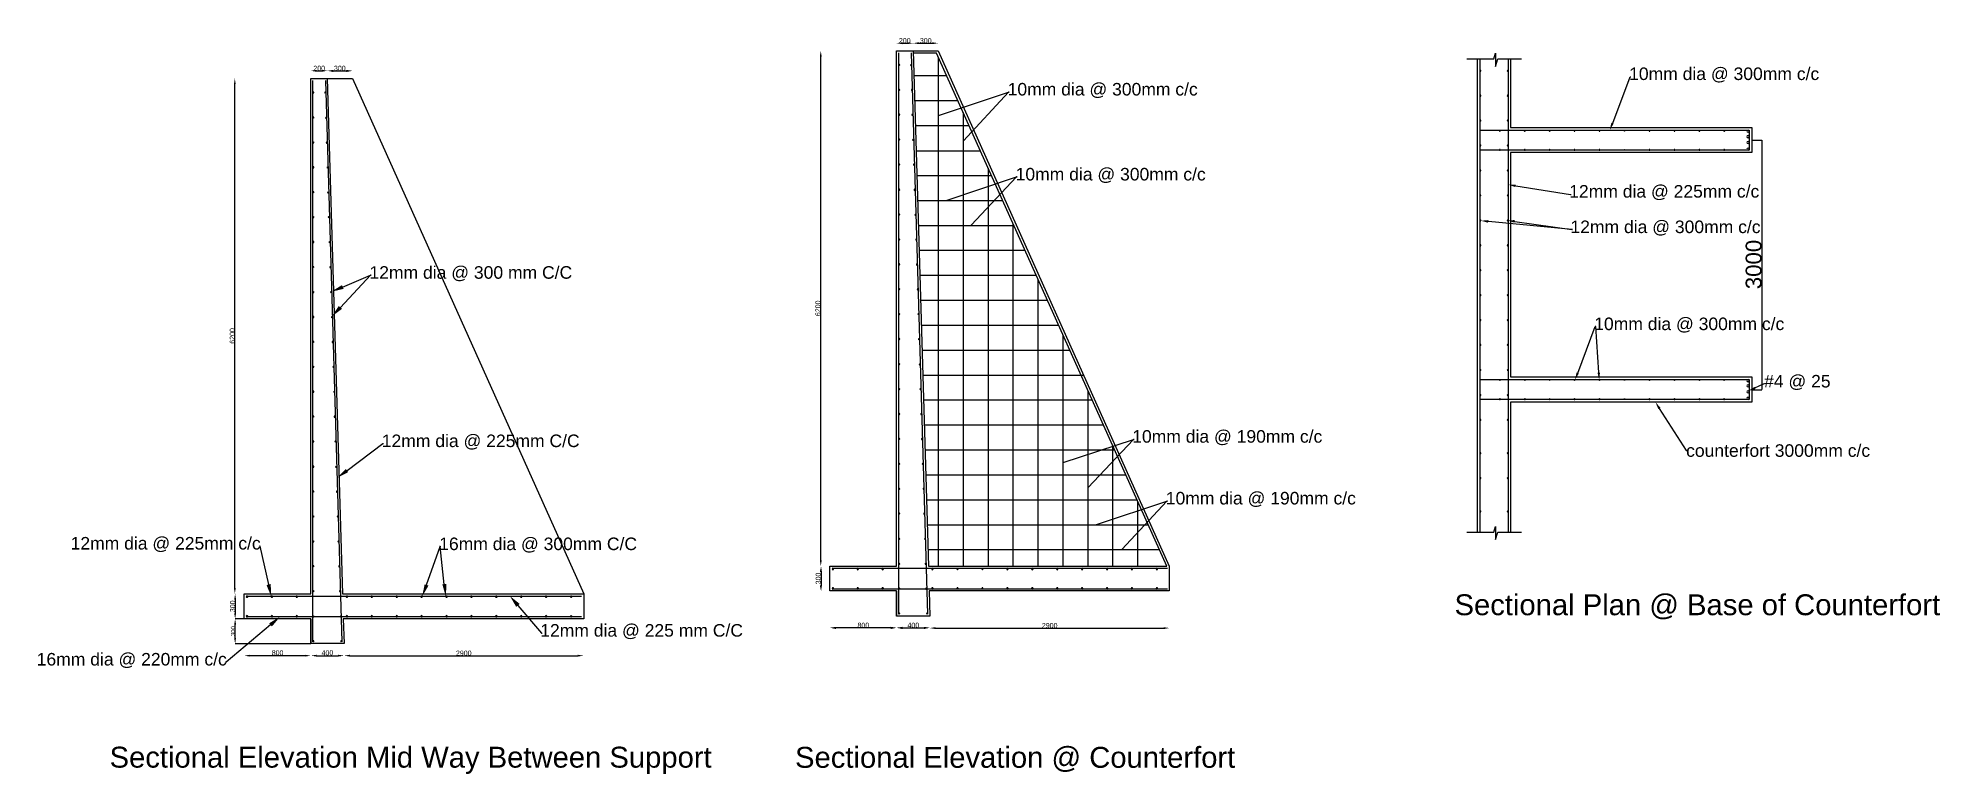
# Model space of a CAD drawing. Header units: millimetres. Extents: x 1906 to 24791, y 5336 to 14188.
import ezdxf

# ---------------------------------------------------------------- set-up
doc = ezdxf.new("R2010")
doc.units = ezdxf.units.MM
doc.layers.add('PDF_0', color=7, linetype='Continuous')
doc.layers.add('PDF_Text', color=7, linetype='Continuous')
doc.styles.add('PDF ArialMT', font='arial.ttf')

msp = doc.modelspace()

# ---------------------------------------------------------------- linework, layer by layer
at = {"layer": 'PDF_0', "lineweight": 25}
for points in [[(11324, 7907), (11324, 13965)], [(12437, 14034), (12735, 14034), (15518, 7834), (15518, 7537), (12628, 7537), (12636, 7236), (12235, 7236), (12235, 7537), (12235, 7236), (12235, 7537), (11435, 7537), (11435, 7834), (12235, 7834), (12235, 14034), (12437, 14034), (12620, 7834), (13311, 7834)], [(12262, 7259), (12262, 14011)], [(12308, 14126), (12365, 14126)], [(12411, 14011), (12609, 7259)], [(12437, 14126), (12437, 14126)], [(12620, 7834), (15488, 7834), (12716, 14004), (12437, 14004)], [(12506, 14126), (12666, 14126)], [(12735, 13962), (12735, 7834)], [(19099, 13939), (19423, 13939), (19442, 14004), (19442, 13847), (19472, 13939), (19758, 13939)], [(5258, 13794), (5319, 13794)], [(5387, 13794), (5387, 13794)], [(5460, 13794), (5616, 13794)], [(12445, 13737), (12838, 13737)], [(19224, 13939), (19224, 8246)], [(19255, 13939), (19255, 8246)], [(19594, 13939), (19594, 8246)], [(19625, 13939), (19625, 13111), (22526, 13111), (22526, 12810), (19625, 12810), (19625, 10111), (22526, 10111), (22526, 9809), (19625, 9809), (19625, 8246)], [(4274, 7571), (4274, 13634)], [(5212, 6927), (5212, 13676)], [(5365, 13676), (5563, 6927)], [(5387, 13702), (5689, 13702), (8472, 7503)], [(12739, 13256), (13585, 13535), (13593, 13535), (13585, 13535), (13040, 12951)], [(20853, 13165), (21062, 13721), (21070, 13721)], [(12453, 13435), (12971, 13435)], [(13036, 13294), (13036, 7834)], [(12464, 13134), (13109, 13134)], [(19255, 13081), (22496, 13081), (22496, 12841), (19255, 12841)], [(12472, 12833), (13242, 12833)], [(22526, 12959), (22648, 12959), (22648, 9962)], [(13337, 12623), (13337, 7834)], [(12479, 12536), (13375, 12536)], [(12834, 12234), (13680, 12517), (13688, 12517), (13680, 12517), (13135, 11937)], [(19686, 12410), (20345, 12307), (20353, 12307)], [(12464, 12234), (12464, 12234)], [(12491, 12234), (13513, 12234)], [(12498, 11933), (13646, 11933)], [(13635, 11956), (13635, 7834)], [(19674, 11983), (20361, 11884), (20368, 11884), (20361, 11884), (19358, 11983)], [(12506, 11636), (13780, 11636)], [(5570, 11193), (5906, 11335), (5914, 11335), (5906, 11335), (5544, 10946)], [(12518, 11335), (13917, 11335)], [(13936, 11289), (13936, 7834)], [(12525, 11033), (14050, 11033)], [(12533, 10736), (14184, 10736)], [(14237, 10618), (14237, 7834)], [(20433, 10156), (20643, 10717), (20650, 10717)], [(20685, 10164), (20650, 10717), (20643, 10717)], [(12540, 10435), (14321, 10435)], [(12552, 10133), (14485, 10133)], [(19255, 10080), (22496, 10080), (22496, 9840), (19255, 9840)], [(14538, 9950), (14538, 7834)], [(22526, 9958), (22648, 9958)], [(22565, 9981), (22668, 10027), (22675, 10027)], [(12559, 9836), (14588, 9836)], [(21413, 9733), (21737, 9226), (21745, 9226)], [(12567, 9535), (14721, 9535)], [(5624, 8986), (6055, 9310), (6062, 9310)], [(12579, 9234), (14859, 9234)], [(14241, 9081), (15087, 9359), (15095, 9359), (15087, 9359), (14538, 8776)], [(14836, 9283), (14836, 7834)], [(12586, 8936), (14992, 8936)], [(12594, 8635), (15126, 8635)], [(14641, 8338), (15488, 8616), (15495, 8616), (15488, 8616), (14946, 8036)], [(15137, 8612), (15137, 7834)], [(12605, 8334), (15263, 8334)], [(19099, 8246), (19423, 8246), (19442, 8311), (19442, 8155), (19472, 8246), (19758, 8246)], [(4682, 7617), (4579, 8078), (4571, 8078)], [(6581, 7609), (6745, 8071), (6752, 8071)], [(6794, 7617), (6745, 8071), (6737, 8071)], [(12613, 8036), (15396, 8036)], [(11461, 7811), (12235, 7811), (13311, 7811)], [(12620, 7811), (15495, 7811)], [(11328, 7766), (11328, 7606)], [(15495, 7560), (12235, 7560), (11461, 7560)], [(4278, 7434), (4278, 7270)], [(4411, 7476), (5189, 7476), (6261, 7476)], [(5570, 7503), (6261, 7503)], [(5570, 7476), (8445, 7476)], [(7679, 7361), (7965, 7030), (7973, 7030)], [(4705, 7129), (4171, 6679), (4163, 6679)], [(5189, 7201), (4278, 7201)], [(4278, 6973), (4278, 7133)], [(8445, 7228), (5189, 7228), (4411, 7228)], [(12167, 7095), (11507, 7095)], [(12308, 7095), (12567, 7095)], [(12613, 7236), (12613, 7236)], [(12636, 7259), (12636, 7259)], [(5189, 6900), (4278, 6900)], [(5563, 6904), (5563, 6900)], [(5589, 6927), (5586, 6927)], [(12708, 7091), (15450, 7091)], [(5117, 6759), (4457, 6759)], [(5258, 6759), (5517, 6759)], [(5658, 6759), (8400, 6759)]]:
    msp.add_lwpolyline(points, dxfattribs=at)
for points in [[(12274, 13866), (12270, 13870), (12266, 13870), (12262, 13870), (12262, 13866), (12262, 13862), (12266, 13859), (12270, 13862)], [(12415, 13862), (12415, 13866), (12411, 13870), (12407, 13866), (12403, 13862), (12407, 13859), (12411, 13859), (12415, 13859)], [(19266, 13794), (19266, 13798), (19263, 13801), (19259, 13798), (19255, 13794), (19259, 13790), (19263, 13790), (19266, 13790)], [(19594, 13794), (19594, 13798), (19590, 13801), (19587, 13798), (19583, 13794), (19587, 13790), (19590, 13790), (19594, 13790)], [(5189, 13702), (5387, 13702), (5570, 7503), (8472, 7503), (8472, 7201), (5578, 7201), (5589, 6904), (5189, 6904), (5189, 7201), (5189, 6904), (5189, 7201), (4388, 7201), (4388, 7503), (5189, 7503)], [(5223, 13535), (5223, 13538), (5220, 13538), (5216, 13538), (5212, 13535), (5216, 13527), (5220, 13527), (5223, 13527)], [(5368, 13531), (5365, 13535), (5361, 13535), (5357, 13535), (5357, 13531), (5357, 13527), (5361, 13523), (5365, 13527)], [(12274, 13565), (12270, 13569), (12266, 13573), (12262, 13569), (12262, 13565), (12262, 13561), (12266, 13561), (12270, 13561)], [(12426, 13565), (12422, 13569), (12418, 13569), (12415, 13569), (12415, 13565), (12415, 13557), (12418, 13557), (12422, 13557)], [(19266, 13493), (19266, 13500), (19263, 13500), (19259, 13500), (19255, 13493), (19259, 13489), (19263, 13489), (19266, 13489)], [(19594, 13493), (19594, 13500), (19590, 13500), (19587, 13500), (19583, 13493), (19587, 13489), (19590, 13489), (19594, 13489)], [(5223, 13233), (5223, 13237), (5220, 13237), (5216, 13237), (5212, 13233), (5216, 13230), (5220, 13226), (5223, 13230)], [(5376, 13230), (5376, 13233), (5372, 13237), (5368, 13233), (5365, 13230), (5368, 13226), (5372, 13226), (5376, 13226)], [(12274, 13268), (12270, 13271), (12266, 13271), (12262, 13271), (12262, 13268), (12262, 13260), (12266, 13260), (12270, 13260)], [(12434, 13264), (12434, 13268), (12430, 13268), (12422, 13268), (12422, 13264), (12422, 13260), (12430, 13256), (12434, 13260)], [(19266, 13195), (19266, 13199), (19263, 13199), (19259, 13199), (19255, 13195), (19259, 13191), (19263, 13188), (19266, 13191)], [(19499, 13073), (19499, 13077), (19495, 13081), (19491, 13077), (19491, 13073), (19491, 13069), (19495, 13069), (19499, 13069)], [(19594, 13195), (19594, 13199), (19590, 13199), (19587, 13199), (19583, 13195), (19587, 13191), (19590, 13188), (19594, 13191)], [(19800, 13073), (19800, 13077), (19796, 13081), (19793, 13077), (19789, 13073), (19793, 13069), (19796, 13069), (19800, 13069)], [(20101, 13073), (20098, 13077), (20094, 13081), (20094, 13077), (20090, 13073), (20094, 13069), (20098, 13069)], [(20399, 13073), (20399, 13077), (20395, 13081), (20391, 13077), (20391, 13073), (20391, 13069), (20395, 13069), (20399, 13069)], [(20700, 13073), (20700, 13077), (20696, 13081), (20692, 13077), (20692, 13073), (20692, 13069), (20696, 13069), (20700, 13069)], [(21001, 13073), (20997, 13077), (20997, 13081), (20994, 13077), (20990, 13073), (20994, 13069), (20997, 13069)], [(21302, 13073), (21299, 13077), (21295, 13081), (21291, 13077), (21291, 13073), (21291, 13069), (21295, 13069), (21299, 13069)], [(21600, 13073), (21600, 13077), (21596, 13081), (21592, 13077), (21592, 13073), (21592, 13069), (21596, 13069), (21600, 13069)], [(21901, 13073), (21901, 13077), (21897, 13081), (21893, 13077), (21890, 13073), (21893, 13069), (21897, 13069), (21901, 13069)], [(22202, 13073), (22199, 13077), (22195, 13081), (22191, 13077), (22191, 13073), (22191, 13069), (22195, 13069), (22199, 13069)], [(22496, 13066), (22492, 13077), (22484, 13081), (22473, 13077), (22469, 13066), (22473, 13058), (22484, 13054), (22492, 13058)], [(5223, 12932), (5223, 12936), (5220, 12940), (5216, 12936), (5212, 12932), (5216, 12928), (5220, 12928), (5223, 12928)], [(5387, 12932), (5384, 12936), (5380, 12936), (5376, 12936), (5372, 12932), (5376, 12925), (5380, 12925), (5384, 12925)], [(12274, 12966), (12270, 12970), (12266, 12970), (12262, 12970), (12262, 12966), (12262, 12963), (12266, 12959), (12270, 12963)], [(12441, 12963), (12441, 12966), (12437, 12970), (12434, 12966), (12430, 12963), (12434, 12959), (12437, 12959), (12441, 12959)], [(19266, 12894), (19266, 12898), (19263, 12902), (19259, 12898), (19255, 12894), (19259, 12890), (19263, 12890), (19266, 12890)], [(19499, 12844), (19499, 12848), (19495, 12848), (19491, 12848), (19491, 12844), (19491, 12841), (19495, 12841), (19499, 12841)], [(19594, 12894), (19594, 12898), (19590, 12902), (19587, 12898), (19583, 12894), (19587, 12890), (19590, 12890), (19594, 12890)], [(19800, 12844), (19800, 12848), (19796, 12848), (19793, 12848), (19789, 12844), (19793, 12841), (19796, 12841), (19800, 12841)], [(20101, 12844), (20098, 12848), (20094, 12848), (20090, 12844), (20094, 12841), (20098, 12841)], [(20399, 12844), (20399, 12848), (20395, 12848), (20391, 12848), (20391, 12844), (20391, 12841), (20395, 12841), (20399, 12841)], [(20700, 12844), (20700, 12848), (20696, 12848), (20692, 12848), (20692, 12844), (20692, 12841), (20696, 12841), (20700, 12841)], [(21001, 12844), (20997, 12848), (20994, 12848), (20990, 12844), (20994, 12841), (20997, 12841)], [(21302, 12844), (21299, 12848), (21295, 12848), (21291, 12848), (21291, 12844), (21291, 12841), (21295, 12841), (21299, 12841)], [(21600, 12844), (21600, 12848), (21596, 12848), (21592, 12848), (21592, 12844), (21592, 12841), (21596, 12841), (21600, 12841)], [(21901, 12844), (21901, 12848), (21897, 12848), (21893, 12848), (21890, 12844), (21893, 12841), (21897, 12841), (21901, 12841)], [(22202, 12844), (22199, 12848), (22195, 12848), (22191, 12848), (22191, 12844), (22191, 12841), (22195, 12841), (22199, 12841)], [(22496, 13005), (22492, 13012), (22484, 13016), (22473, 13012), (22469, 13005), (22473, 12993), (22484, 12989), (22492, 12993)], [(22496, 12932), (22492, 12940), (22484, 12944), (22473, 12940), (22469, 12932), (22473, 12925), (22484, 12921), (22492, 12925)], [(22496, 12852), (22492, 12860), (22484, 12864), (22473, 12860), (22469, 12852), (22473, 12844), (22484, 12841), (22492, 12844)], [(5223, 12635), (5223, 12639), (5220, 12639), (5216, 12639), (5212, 12635), (5216, 12627), (5220, 12627), (5223, 12627)], [(5395, 12631), (5391, 12635), (5387, 12639), (5384, 12635), (5384, 12631), (5384, 12627), (5387, 12623), (5391, 12627)], [(12274, 12665), (12270, 12669), (12266, 12673), (12262, 12669), (12262, 12665), (12262, 12661), (12266, 12661), (12270, 12661)], [(12453, 12665), (12453, 12669), (12445, 12669), (12441, 12669), (12441, 12665), (12441, 12661), (12445, 12658), (12453, 12661)], [(19266, 12593), (19266, 12600), (19263, 12600), (19259, 12600), (19255, 12593), (19259, 12589), (19263, 12589), (19266, 12589)], [(19594, 12593), (19594, 12600), (19590, 12600), (19587, 12600), (19583, 12593), (19587, 12589), (19590, 12589), (19594, 12589)], [(12274, 12364), (12270, 12372), (12266, 12372), (12262, 12372), (12262, 12364), (12262, 12360), (12266, 12360), (12270, 12360)], [(12460, 12364), (12460, 12368), (12453, 12372), (12449, 12368), (12449, 12364), (12449, 12360), (12453, 12356), (12460, 12360)], [(5223, 12334), (5223, 12337), (5220, 12337), (5216, 12337), (5212, 12334), (5216, 12330), (5220, 12326), (5223, 12330)], [(5403, 12330), (5403, 12334), (5399, 12337), (5395, 12334), (5391, 12330), (5395, 12326), (5399, 12326), (5403, 12326)], [(19266, 12295), (19266, 12299), (19263, 12299), (19259, 12299), (19255, 12295), (19259, 12292), (19263, 12288), (19266, 12292)], [(19594, 12295), (19594, 12299), (19590, 12299), (19587, 12299), (19583, 12295), (19587, 12292), (19590, 12288), (19594, 12292)], [(5223, 12032), (5223, 12036), (5220, 12040), (5216, 12036), (5212, 12032), (5216, 12028), (5220, 12028), (5223, 12028)], [(5410, 12032), (5410, 12036), (5406, 12036), (5403, 12036), (5399, 12032), (5403, 12028), (5406, 12025), (5410, 12028)], [(12274, 12067), (12270, 12070), (12266, 12070), (12262, 12070), (12262, 12067), (12262, 12063), (12266, 12059), (12270, 12063)], [(12468, 12063), (12468, 12067), (12464, 12070), (12460, 12067), (12457, 12063), (12460, 12059), (12464, 12059), (12468, 12059)], [(19266, 11994), (19266, 11998), (19263, 12002), (19259, 11998), (19255, 11994), (19259, 11990), (19263, 11990), (19266, 11990)], [(19594, 11994), (19594, 11998), (19590, 12002), (19587, 11998), (19583, 11994), (19587, 11990), (19590, 11990), (19594, 11990)], [(5223, 11731), (5223, 11739), (5220, 11739), (5216, 11739), (5212, 11731), (5216, 11727), (5220, 11727), (5223, 11727)], [(5422, 11731), (5418, 11735), (5414, 11739), (5410, 11735), (5410, 11731), (5410, 11727), (5414, 11723), (5418, 11727)], [(12274, 11765), (12270, 11769), (12266, 11773), (12262, 11769), (12262, 11765), (12262, 11762), (12266, 11762), (12270, 11762)], [(12479, 11765), (12476, 11769), (12472, 11769), (12468, 11769), (12468, 11765), (12468, 11762), (12472, 11758), (12476, 11762)], [(19266, 11693), (19266, 11701), (19263, 11701), (19259, 11701), (19255, 11693), (19259, 11689), (19263, 11689), (19266, 11689)], [(19594, 11693), (19594, 11701), (19590, 11701), (19587, 11701), (19583, 11693), (19587, 11689), (19590, 11689), (19594, 11689)], [(12274, 11464), (12270, 11472), (12266, 11472), (12262, 11472), (12262, 11464), (12262, 11460), (12266, 11460), (12270, 11460)], [(12487, 11464), (12487, 11468), (12479, 11472), (12476, 11468), (12476, 11464), (12476, 11460), (12479, 11457), (12487, 11460)], [(5223, 11434), (5223, 11437), (5220, 11437), (5216, 11437), (5212, 11434), (5216, 11430), (5220, 11426), (5223, 11430)], [(5429, 11430), (5429, 11434), (5426, 11437), (5418, 11434), (5418, 11430), (5418, 11426), (5426, 11426), (5429, 11426)], [(19266, 11396), (19266, 11399), (19263, 11399), (19259, 11399), (19255, 11396), (19259, 11392), (19263, 11388), (19266, 11392)], [(19594, 11396), (19594, 11399), (19590, 11399), (19587, 11399), (19583, 11396), (19587, 11392), (19590, 11388), (19594, 11392)], [(5223, 11132), (5223, 11136), (5220, 11140), (5216, 11136), (5212, 11132), (5216, 11129), (5220, 11129), (5223, 11129)], [(5437, 11132), (5437, 11136), (5433, 11136), (5429, 11136), (5426, 11132), (5429, 11129), (5433, 11125), (5437, 11129)], [(12274, 11167), (12270, 11171), (12266, 11171), (12262, 11171), (12262, 11167), (12262, 11163), (12266, 11159), (12270, 11163)], [(12495, 11163), (12495, 11171), (12491, 11171), (12487, 11171), (12483, 11163), (12487, 11159), (12491, 11159), (12495, 11159)], [(19266, 11094), (19266, 11098), (19263, 11102), (19259, 11098), (19255, 11094), (19259, 11091), (19263, 11087), (19266, 11091)], [(19594, 11094), (19594, 11098), (19590, 11102), (19587, 11098), (19583, 11094), (19587, 11091), (19590, 11087), (19594, 11091)], [(5223, 10831), (5223, 10839), (5220, 10839), (5216, 10839), (5212, 10831), (5216, 10827), (5220, 10827), (5223, 10827)], [(5448, 10831), (5445, 10835), (5441, 10839), (5437, 10835), (5437, 10831), (5437, 10827), (5441, 10824), (5445, 10827)], [(12274, 10866), (12270, 10869), (12266, 10873), (12262, 10869), (12262, 10866), (12262, 10862), (12266, 10862), (12270, 10862)], [(12506, 10866), (12502, 10869), (12498, 10869), (12495, 10869), (12491, 10866), (12495, 10862), (12498, 10858), (12502, 10862)], [(19266, 10793), (19266, 10797), (19263, 10801), (19259, 10797), (19255, 10793), (19259, 10789), (19263, 10789), (19266, 10789)], [(19594, 10793), (19594, 10797), (19590, 10801), (19587, 10797), (19583, 10793), (19587, 10789), (19590, 10789), (19594, 10789)], [(5223, 10534), (5223, 10538), (5220, 10538), (5216, 10538), (5212, 10534), (5216, 10530), (5220, 10526), (5223, 10530)], [(5456, 10530), (5456, 10538), (5448, 10538), (5445, 10538), (5445, 10530), (5445, 10526), (5448, 10526), (5456, 10526)], [(12274, 10564), (12270, 10572), (12266, 10572), (12262, 10572), (12262, 10564), (12262, 10561), (12266, 10561), (12270, 10561)], [(12514, 10564), (12510, 10568), (12506, 10572), (12502, 10568), (12502, 10564), (12502, 10561), (12506, 10557), (12510, 10561)], [(19266, 10496), (19266, 10500), (19263, 10500), (19259, 10500), (19255, 10496), (19259, 10492), (19263, 10488), (19266, 10492)], [(19594, 10496), (19594, 10500), (19590, 10500), (19587, 10500), (19583, 10496), (19587, 10492), (19590, 10488), (19594, 10492)], [(5223, 10233), (5223, 10236), (5220, 10240), (5216, 10236), (5212, 10233), (5216, 10229), (5220, 10229), (5223, 10229)], [(5464, 10233), (5464, 10236), (5460, 10236), (5456, 10236), (5452, 10233), (5456, 10229), (5460, 10225), (5464, 10229)], [(12274, 10267), (12270, 10271), (12266, 10271), (12262, 10271), (12262, 10267), (12262, 10263), (12266, 10259), (12270, 10263)], [(12521, 10263), (12521, 10267), (12518, 10271), (12514, 10267), (12510, 10263), (12514, 10259), (12518, 10259), (12521, 10259)], [(19266, 10194), (19266, 10198), (19263, 10202), (19259, 10198), (19255, 10194), (19259, 10191), (19263, 10187), (19266, 10191)], [(19499, 10076), (19499, 10072), (19495, 10069), (19491, 10072), (19491, 10076), (19495, 10080)], [(19594, 10194), (19594, 10198), (19590, 10202), (19587, 10198), (19583, 10194), (19587, 10191), (19590, 10187), (19594, 10191)], [(19800, 10076), (19800, 10072), (19796, 10069), (19793, 10072), (19789, 10076), (19793, 10076), (19796, 10080)], [(20101, 10076), (20098, 10076), (20094, 10080), (20094, 10076), (20090, 10076), (20094, 10072), (20094, 10069), (20098, 10072)], [(20399, 10076), (20399, 10072), (20395, 10069), (20391, 10072), (20391, 10076), (20395, 10080)], [(20700, 10076), (20700, 10072), (20696, 10069), (20692, 10072), (20692, 10076), (20696, 10080)], [(21001, 10076), (20997, 10076), (20997, 10080), (20994, 10076), (20990, 10076), (20994, 10072), (20997, 10069), (20997, 10072)], [(21302, 10076), (21299, 10076), (21295, 10080), (21291, 10076), (21291, 10072), (21295, 10069), (21299, 10072)], [(21600, 10076), (21600, 10072), (21596, 10069), (21592, 10072), (21592, 10076), (21596, 10080)], [(21901, 10076), (21901, 10072), (21897, 10069), (21893, 10072), (21890, 10076), (21893, 10076), (21897, 10080)], [(22202, 10076), (22199, 10076), (22195, 10080), (22191, 10076), (22191, 10072), (22195, 10069), (22199, 10072)], [(22496, 10069), (22492, 10076), (22484, 10080), (22473, 10076), (22469, 10069), (22473, 10057), (22484, 10053), (22492, 10057)], [(5223, 9931), (5223, 9939), (5220, 9939), (5216, 9939), (5212, 9931), (5216, 9928), (5220, 9928), (5223, 9928)], [(5475, 9931), (5471, 9935), (5467, 9939), (5464, 9935), (5464, 9931), (5464, 9928), (5467, 9924), (5471, 9928)], [(12274, 9966), (12270, 9970), (12266, 9973), (12262, 9970), (12262, 9966), (12262, 9962), (12266, 9958), (12270, 9962)], [(12533, 9966), (12529, 9970), (12525, 9970), (12521, 9970), (12518, 9966), (12521, 9962), (12525, 9958), (12529, 9962)], [(19266, 9893), (19266, 9897), (19263, 9901), (19259, 9897), (19255, 9893), (19259, 9889), (19263, 9889), (19266, 9889)], [(19499, 9844), (19499, 9847), (19495, 9851), (19491, 9847), (19491, 9844), (19491, 9840), (19495, 9840), (19499, 9840)], [(19594, 9893), (19594, 9897), (19590, 9901), (19587, 9897), (19583, 9893), (19587, 9889), (19590, 9889), (19594, 9889)], [(19800, 9844), (19800, 9847), (19796, 9851), (19793, 9847), (19789, 9844), (19793, 9840), (19796, 9840), (19800, 9840)], [(20101, 9844), (20098, 9847), (20094, 9851), (20094, 9847), (20090, 9844), (20094, 9840), (20098, 9840)], [(20399, 9844), (20399, 9847), (20395, 9851), (20391, 9847), (20391, 9844), (20391, 9840), (20395, 9840), (20399, 9840)], [(20700, 9844), (20700, 9847), (20696, 9851), (20692, 9847), (20692, 9844), (20692, 9840), (20696, 9840), (20700, 9840)], [(21001, 9844), (20997, 9847), (20997, 9851), (20994, 9847), (20990, 9844), (20994, 9840), (20997, 9840)], [(21302, 9844), (21299, 9847), (21295, 9851), (21291, 9847), (21291, 9844), (21291, 9840), (21295, 9840), (21299, 9840)], [(21600, 9844), (21600, 9847), (21596, 9851), (21592, 9847), (21592, 9844), (21592, 9840), (21596, 9840), (21600, 9840)], [(21901, 9844), (21901, 9847), (21897, 9851), (21893, 9847), (21890, 9844), (21893, 9840), (21897, 9840), (21901, 9840)], [(22202, 9844), (22199, 9847), (22195, 9851), (22191, 9847), (22191, 9844), (22191, 9840), (22195, 9840), (22199, 9840)], [(22496, 10004), (22492, 10011), (22484, 10015), (22473, 10011), (22469, 10004), (22473, 9996), (22484, 9992), (22492, 9996)], [(22496, 9931), (22492, 9939), (22484, 9943), (22473, 9939), (22469, 9931), (22473, 9924), (22484, 9920), (22492, 9924)], [(22496, 9851), (22492, 9863), (22484, 9863), (22473, 9863), (22469, 9851), (22473, 9844), (22484, 9840), (22492, 9844)], [(5223, 9634), (5223, 9638), (5220, 9638), (5216, 9638), (5212, 9634), (5216, 9630), (5220, 9626), (5223, 9630)], [(5483, 9630), (5483, 9638), (5475, 9638), (5471, 9638), (5471, 9630), (5471, 9626), (5475, 9626), (5483, 9626)], [(12274, 9664), (12270, 9672), (12266, 9672), (12262, 9672), (12262, 9664), (12262, 9661), (12266, 9661), (12270, 9661)], [(12540, 9664), (12537, 9668), (12533, 9672), (12529, 9668), (12529, 9664), (12529, 9661), (12533, 9661), (12537, 9661)], [(19266, 9596), (19266, 9600), (19263, 9600), (19259, 9600), (19255, 9596), (19259, 9592), (19263, 9588), (19266, 9592)], [(19594, 9596), (19594, 9600), (19590, 9600), (19587, 9600), (19583, 9596), (19587, 9592), (19590, 9588), (19594, 9592)], [(5223, 9333), (5223, 9337), (5220, 9340), (5216, 9337), (5212, 9333), (5216, 9329), (5220, 9329), (5223, 9329)], [(5490, 9333), (5490, 9337), (5487, 9337), (5483, 9337), (5479, 9333), (5483, 9329), (5487, 9325), (5490, 9329)], [(12274, 9367), (12270, 9371), (12266, 9371), (12262, 9371), (12262, 9367), (12262, 9363), (12266, 9359), (12270, 9363)], [(12548, 9363), (12548, 9371), (12544, 9371), (12537, 9371), (12537, 9363), (12537, 9359), (12544, 9359), (12548, 9359)], [(19266, 9195), (19266, 9199), (19263, 9199), (19259, 9199), (19255, 9195), (19259, 9192), (19263, 9188), (19266, 9192)], [(19594, 9195), (19594, 9199), (19590, 9199), (19587, 9199), (19583, 9195), (19587, 9192), (19590, 9188), (19594, 9192)], [(5223, 9032), (5223, 9039), (5220, 9039), (5216, 9039), (5212, 9032), (5216, 9028), (5220, 9028), (5223, 9028)], [(5502, 9032), (5498, 9035), (5494, 9039), (5490, 9035), (5487, 9032), (5490, 9028), (5494, 9028), (5498, 9028)], [(12274, 9066), (12270, 9070), (12266, 9073), (12262, 9070), (12262, 9066), (12262, 9062), (12266, 9058), (12270, 9062)], [(12556, 9066), (12556, 9070), (12552, 9070), (12548, 9070), (12544, 9066), (12548, 9062), (12552, 9058), (12556, 9062)], [(5223, 8734), (5223, 8738), (5220, 8738), (5216, 8738), (5212, 8734), (5216, 8730), (5220, 8727), (5223, 8730)], [(5509, 8730), (5506, 8738), (5502, 8738), (5498, 8738), (5498, 8730), (5498, 8727), (5502, 8727), (5506, 8727)], [(12274, 8765), (12270, 8768), (12266, 8772), (12262, 8768), (12262, 8765), (12262, 8761), (12266, 8761), (12270, 8761)], [(12567, 8765), (12563, 8768), (12559, 8772), (12556, 8768), (12556, 8765), (12556, 8761), (12559, 8761), (12563, 8761)], [(19266, 8894), (19266, 8898), (19263, 8902), (19259, 8898), (19255, 8894), (19259, 8890), (19263, 8890), (19266, 8890)], [(19594, 8894), (19594, 8898), (19590, 8902), (19587, 8898), (19583, 8894), (19587, 8890), (19590, 8890), (19594, 8890)], [(12274, 8467), (12270, 8471), (12266, 8471), (12262, 8471), (12262, 8467), (12262, 8463), (12266, 8460), (12270, 8463)], [(12575, 8467), (12575, 8471), (12571, 8471), (12563, 8471), (12563, 8467), (12563, 8460), (12571, 8460), (12575, 8460)], [(19266, 8494), (19266, 8498), (19263, 8502), (19259, 8498), (19255, 8494), (19259, 8490), (19263, 8490), (19266, 8490)], [(19594, 8494), (19594, 8498), (19590, 8502), (19587, 8498), (19583, 8494), (19587, 8490), (19590, 8490), (19594, 8490)], [(5223, 8433), (5223, 8437), (5220, 8441), (5216, 8437), (5212, 8433), (5216, 8429), (5220, 8425), (5223, 8429)], [(5517, 8433), (5517, 8437), (5513, 8437), (5509, 8437), (5506, 8433), (5509, 8429), (5513, 8425), (5517, 8429)], [(5223, 8132), (5223, 8135), (5220, 8139), (5216, 8135), (5212, 8132), (5216, 8128), (5220, 8128), (5223, 8128)], [(5528, 8132), (5525, 8135), (5521, 8139), (5517, 8135), (5513, 8132), (5517, 8128), (5521, 8128), (5525, 8128)], [(12274, 8166), (12270, 8170), (12266, 8174), (12262, 8170), (12262, 8166), (12262, 8162), (12266, 8158), (12270, 8162)], [(12582, 8166), (12582, 8170), (12579, 8170), (12575, 8170), (12571, 8166), (12575, 8162), (12579, 8158), (12582, 8162)], [(5223, 7834), (5223, 7838), (5220, 7838), (5216, 7838), (5212, 7834), (5216, 7830), (5220, 7827), (5223, 7830)], [(5536, 7834), (5532, 7838), (5528, 7838), (5525, 7838), (5525, 7834), (5525, 7827), (5528, 7827), (5532, 7827)], [(11477, 7804), (11477, 7808), (11469, 7811), (11465, 7808), (11461, 7804), (11465, 7796), (11469, 7792), (11477, 7796)], [(11778, 7804), (11774, 7808), (11770, 7811), (11763, 7808), (11763, 7804), (11763, 7796), (11770, 7792), (11774, 7796)], [(12079, 7804), (12075, 7808), (12068, 7811), (12064, 7808), (12060, 7804), (12064, 7796), (12068, 7792), (12075, 7796)], [(12274, 7865), (12270, 7869), (12266, 7872), (12262, 7869), (12262, 7865), (12262, 7861), (12266, 7861), (12270, 7861)], [(12594, 7865), (12590, 7869), (12586, 7872), (12582, 7869), (12582, 7865), (12582, 7861), (12586, 7861), (12590, 7861)], [(12678, 7804), (12674, 7808), (12670, 7811), (12662, 7808), (12662, 7804), (12662, 7796), (12670, 7792), (12674, 7796)], [(12979, 7804), (12975, 7808), (12971, 7811), (12964, 7808), (12960, 7804), (12964, 7796), (12971, 7792), (12975, 7796)], [(13276, 7804), (13276, 7808), (13269, 7811), (13265, 7808), (13261, 7804), (13265, 7796), (13269, 7792), (13276, 7796)], [(13578, 7804), (13574, 7808), (13570, 7811), (13562, 7808), (13562, 7804), (13562, 7796), (13570, 7792), (13574, 7796)], [(13879, 7804), (13875, 7808), (13871, 7811), (13863, 7808), (13860, 7804), (13863, 7796), (13871, 7792), (13875, 7796)], [(14176, 7804), (14176, 7808), (14169, 7811), (14165, 7808), (14161, 7804), (14165, 7796), (14169, 7792), (14176, 7796)], [(14477, 7804), (14474, 7808), (14470, 7811), (14462, 7808), (14462, 7804), (14462, 7796), (14470, 7792), (14474, 7796)], [(14779, 7804), (14775, 7808), (14771, 7811), (14763, 7808), (14763, 7804), (14763, 7796), (14771, 7792), (14775, 7796)], [(15076, 7804), (15076, 7808), (15068, 7811), (15065, 7808), (15061, 7804), (15065, 7796), (15068, 7792), (15076, 7796)], [(15377, 7804), (15377, 7808), (15370, 7811), (15366, 7808), (15362, 7804), (15366, 7796), (15370, 7792), (15377, 7796)], [(11477, 7567), (11477, 7575), (11469, 7575), (11465, 7575), (11461, 7567), (11465, 7564), (11469, 7560), (11477, 7564)], [(11778, 7567), (11774, 7575), (11770, 7575), (11763, 7575), (11763, 7567), (11763, 7564), (11770, 7560), (11774, 7564)], [(12079, 7567), (12075, 7575), (12068, 7575), (12064, 7575), (12060, 7567), (12064, 7564), (12068, 7560), (12075, 7564)], [(12274, 7567), (12270, 7571), (12266, 7571), (12262, 7571), (12262, 7567), (12262, 7564), (12266, 7560), (12270, 7564)], [(12601, 7567), (12601, 7571), (12594, 7571), (12590, 7571), (12590, 7567), (12590, 7560), (12594, 7560), (12601, 7560)], [(12678, 7567), (12674, 7575), (12670, 7575), (12662, 7575), (12662, 7567), (12662, 7564), (12670, 7560), (12674, 7564)], [(12979, 7567), (12975, 7575), (12971, 7575), (12964, 7575), (12960, 7567), (12964, 7564), (12971, 7560), (12975, 7564)], [(13276, 7567), (13276, 7575), (13269, 7575), (13265, 7575), (13261, 7567), (13265, 7564), (13269, 7560), (13276, 7564)], [(13578, 7567), (13574, 7575), (13570, 7575), (13562, 7575), (13562, 7567), (13562, 7564), (13570, 7560), (13574, 7564)], [(13879, 7567), (13875, 7575), (13871, 7575), (13863, 7575), (13860, 7567), (13863, 7564), (13871, 7560), (13875, 7564)], [(14176, 7567), (14176, 7575), (14169, 7575), (14165, 7575), (14161, 7567), (14165, 7564), (14169, 7560), (14176, 7564)], [(14477, 7567), (14474, 7575), (14470, 7575), (14462, 7575), (14462, 7567), (14462, 7564), (14470, 7560), (14474, 7564)], [(14779, 7567), (14775, 7575), (14771, 7575), (14763, 7575), (14763, 7567), (14763, 7564), (14771, 7560), (14775, 7564)], [(15076, 7567), (15076, 7575), (15068, 7575), (15065, 7575), (15061, 7567), (15065, 7564), (15068, 7560), (15076, 7564)], [(15377, 7567), (15377, 7575), (15370, 7575), (15366, 7575), (15362, 7567), (15366, 7564), (15370, 7560), (15377, 7564)], [(4430, 7468), (4427, 7476), (4419, 7476), (4415, 7476), (4411, 7468), (4415, 7464), (4419, 7461), (4427, 7464)], [(4728, 7468), (4728, 7476), (4720, 7476), (4716, 7476), (4713, 7468), (4716, 7464), (4720, 7461), (4728, 7464)], [(5029, 7468), (5025, 7476), (5021, 7476), (5014, 7476), (5014, 7468), (5014, 7464), (5021, 7461), (5025, 7464)], [(5223, 7533), (5223, 7537), (5220, 7541), (5216, 7537), (5212, 7533), (5216, 7529), (5220, 7525), (5223, 7529)], [(5544, 7533), (5544, 7537), (5540, 7537), (5532, 7537), (5532, 7533), (5532, 7529), (5540, 7525), (5544, 7529)], [(5628, 7468), (5628, 7476), (5620, 7476), (5616, 7476), (5612, 7468), (5616, 7464), (5620, 7461), (5628, 7464)], [(5929, 7468), (5925, 7476), (5921, 7476), (5914, 7476), (5914, 7468), (5914, 7464), (5921, 7461), (5925, 7464)], [(6230, 7468), (6226, 7476), (6222, 7476), (6215, 7476), (6215, 7468), (6215, 7464), (6222, 7461), (6226, 7464)], [(6527, 7468), (6527, 7476), (6520, 7476), (6516, 7476), (6512, 7468), (6516, 7464), (6520, 7461), (6527, 7464)], [(6829, 7468), (6829, 7476), (6821, 7476), (6817, 7476), (6813, 7468), (6817, 7464), (6821, 7461), (6829, 7464)], [(7130, 7468), (7126, 7476), (7122, 7476), (7115, 7476), (7115, 7468), (7115, 7464), (7122, 7461), (7126, 7464)], [(7431, 7468), (7427, 7476), (7420, 7476), (7416, 7476), (7412, 7468), (7416, 7464), (7420, 7461), (7427, 7464)], [(7729, 7468), (7729, 7476), (7721, 7476), (7717, 7476), (7713, 7468), (7717, 7464), (7721, 7461), (7729, 7464)], [(8030, 7468), (8026, 7476), (8022, 7476), (8014, 7476), (8014, 7468), (8014, 7464), (8022, 7461), (8026, 7464)], [(8331, 7468), (8327, 7476), (8320, 7476), (8316, 7476), (8312, 7468), (8316, 7464), (8320, 7461), (8327, 7464)], [(4430, 7236), (4427, 7239), (4419, 7243), (4415, 7239), (4411, 7236), (4415, 7228), (4419, 7228), (4427, 7228)], [(4728, 7236), (4728, 7239), (4720, 7243), (4716, 7239), (4713, 7236), (4716, 7228), (4720, 7228), (4728, 7228)], [(5029, 7236), (5025, 7239), (5021, 7243), (5014, 7239), (5014, 7236), (5014, 7228), (5021, 7228), (5025, 7228)], [(5223, 7232), (5223, 7236), (5220, 7239), (5216, 7236), (5212, 7232), (5216, 7228), (5220, 7228), (5223, 7228)], [(5551, 7232), (5551, 7236), (5548, 7239), (5544, 7236), (5540, 7232), (5544, 7228), (5548, 7228), (5551, 7228)], [(5628, 7236), (5628, 7239), (5620, 7243), (5616, 7239), (5612, 7236), (5616, 7228), (5620, 7228), (5628, 7228)], [(5929, 7236), (5925, 7239), (5921, 7243), (5914, 7239), (5914, 7236), (5914, 7228), (5921, 7228), (5925, 7228)], [(6230, 7236), (6226, 7239), (6222, 7243), (6215, 7239), (6215, 7236), (6215, 7228), (6222, 7228), (6226, 7228)], [(6527, 7236), (6527, 7239), (6520, 7243), (6516, 7239), (6512, 7236), (6516, 7228), (6520, 7228), (6527, 7228)], [(6829, 7236), (6829, 7239), (6821, 7243), (6817, 7239), (6813, 7236), (6817, 7228), (6821, 7228), (6829, 7228)], [(7130, 7236), (7126, 7239), (7122, 7243), (7115, 7239), (7115, 7236), (7115, 7228), (7122, 7228), (7126, 7228)], [(7431, 7236), (7427, 7239), (7420, 7243), (7416, 7239), (7412, 7236), (7416, 7228), (7420, 7228), (7427, 7228)], [(7729, 7236), (7729, 7239), (7721, 7243), (7717, 7239), (7713, 7236), (7717, 7228), (7721, 7228), (7729, 7228)], [(8030, 7236), (8026, 7239), (8022, 7243), (8014, 7239), (8014, 7236), (8014, 7228), (8022, 7228), (8026, 7228)], [(8331, 7236), (8327, 7239), (8320, 7243), (8316, 7239), (8312, 7236), (8316, 7228), (8320, 7228), (8327, 7228)], [(12274, 7266), (12270, 7270), (12266, 7274), (12262, 7270), (12262, 7266), (12262, 7262), (12266, 7259), (12270, 7262)], [(12609, 7266), (12609, 7270), (12605, 7274), (12601, 7270), (12598, 7266), (12601, 7262), (12605, 7259), (12609, 7262)], [(5223, 6934), (5223, 6938), (5220, 6938), (5216, 6938), (5212, 6934), (5216, 6931), (5220, 6927), (5223, 6931)], [(5563, 6934), (5559, 6938), (5555, 6938), (5551, 6938), (5551, 6934), (5551, 6931), (5555, 6927), (5559, 6931)]]:
    msp.add_lwpolyline(points, close=True, dxfattribs=at)
at = {"layer": 'PDF_0', "lineweight": 0}
msp.add_lwpolyline([(22648, 12959), (22648, 12959), (22648, 12959)], close=True, dxfattribs=at)
at = {"layer": 'PDF_0', "transparency": 33554559}
for points in [[(11313, 13965), (11336, 13965), (11324, 14034)], [(12308, 14137), (12308, 14114), (12235, 14126)], [(12365, 14137), (12365, 14114), (12437, 14126)], [(12506, 14137), (12506, 14114), (12437, 14126)], [(12666, 14137), (12666, 14114), (12735, 14126)], [(5258, 13805), (5258, 13782), (5189, 13794)], [(5319, 13805), (5319, 13782), (5387, 13794)], [(5460, 13805), (5460, 13779), (5387, 13794)], [(5616, 13805), (5616, 13779), (5689, 13794)], [(4263, 13634), (4285, 13634), (4274, 13702)], [(12739, 13252), (12735, 13252), (12739, 13256)], [(20864, 13157), (20818, 13081), (20837, 13169)], [(13040, 12951), (13036, 12951), (13036, 12951)], [(19682, 12395), (19594, 12425), (19686, 12425)], [(12834, 12234), (12830, 12234), (12834, 12238)], [(13135, 11937), (13131, 11933), (13131, 11937)], [(19354, 11967), (19266, 11990), (19358, 11998)], [(19671, 11967), (19583, 11994), (19674, 11998)], [(5582, 11171), (5433, 11136), (5563, 11216)], [(5563, 10930), (5441, 10839), (5525, 10965)], [(20445, 10153), (20399, 10072), (20418, 10164)], [(20700, 10164), (20692, 10072), (20670, 10164)], [(22572, 9966), (22484, 9943), (22561, 9992)], [(22648, 9962), (22648, 9958), (22648, 9958)], [(21402, 9725), (21367, 9809), (21428, 9741)], [(5639, 8967), (5506, 8898), (5609, 9005)], [(14241, 9081), (14237, 9077), (14237, 9077)], [(14538, 8776), (14538, 8780), (14538, 8780)], [(14641, 8334), (14638, 8334), (14641, 8338)], [(14946, 8036), (14943, 8036), (14946, 8040)], [(11313, 7907), (11336, 7907), (11324, 7834)], [(11313, 7766), (11339, 7766), (11328, 7834)], [(4263, 7571), (4285, 7571), (4274, 7503)], [(4705, 7621), (4713, 7468), (4655, 7609)], [(6604, 7602), (6527, 7468), (6558, 7617)], [(6821, 7621), (6813, 7468), (6771, 7617)], [(11313, 7606), (11339, 7606), (11328, 7533)], [(4266, 7434), (4289, 7434), (4278, 7503)], [(7660, 7346), (7584, 7476), (7702, 7381)], [(4266, 7270), (4289, 7270), (4278, 7201)], [(4266, 7133), (4289, 7133), (4278, 7201)], [(4686, 7148), (4819, 7228), (4720, 7110)], [(11507, 7106), (11507, 7079), (11435, 7095)], [(12167, 7106), (12167, 7079), (12235, 7095)], [(12308, 7106), (12308, 7079), (12235, 7095)], [(12567, 7106), (12567, 7079), (12636, 7095)], [(12708, 7102), (12708, 7079), (12636, 7091)], [(15450, 7102), (15450, 7079), (15518, 7091)], [(4266, 6973), (4289, 6973), (4278, 6900)], [(4457, 6770), (4457, 6748), (4388, 6759)], [(5117, 6770), (5117, 6748), (5189, 6759)], [(5258, 6770), (5258, 6748), (5189, 6759)], [(5517, 6770), (5517, 6748), (5589, 6759)], [(5658, 6770), (5658, 6748), (5589, 6759)], [(8400, 6770), (8400, 6748), (8472, 6759)]]:
    msp.add_solid(points, dxfattribs=at)

# ---------------------------------------------------------------- texts
at = {"layer": 'PDF_Text', "attachment_point": 4, "style": 'PDF ArialMT'}
for s, insert, char_height in [('200', (12265, 14156), 60.4), ('300', (12517, 14156), 60.4), ('200', (5219, 13824), 60.4), ('300', (5467, 13824), 60.4), ('10mm dia @ 300mm c/c', (21051, 13743), 150.9), ('10mm dia @ 300mm c/c', (13573, 13557), 150.9), ('10mm dia @ 300mm c/c', (13669, 12535), 150.9), ('12mm dia @ 225mm c/c', (20330, 12329), 150.9), ('12mm dia @ 300mm c/c', (20345, 11902), 150.9), ('12mm dia @ 300 mm C/C', (5894, 11353), 150.9), ('10mm dia @ 300mm c/c', (20631, 10735), 150.9), ('#4 @ 25', (22675, 10045), 150.9), ('12mm dia @ 225mm C/C', (6042, 9328), 150.9), ('10mm dia @ 190mm c/c', (15072, 9381), 150.9), ('counterfort 3000mm c/c', (21737, 9225), 150.9), ('10mm dia @ 190mm c/c', (15476, 8638), 150.9), ('12mm dia @ 225mm c/c', (2298, 8096), 150.9), ('16mm dia @ 300mm C/C', (6733, 8089), 150.9), ('Sectional Plan @ Base of Counterfort', (18950, 7346), 251.5), ('12mm dia @ 225 mm C/C', (7949, 7048), 150.9), ('800', (11766, 7125), 60.4), ('400', (12368, 7125), 60.4), ('2900', (13985, 7121), 60.4), ('16mm dia @ 220mm c/c', (1890, 6701), 150.9), ('800', (4719, 6793), 60), ('400', (5318, 6793), 60.4), ('2900', (6935, 6789), 60.4), ('Sectional Elevation Mid Way Between Support', (2767, 5500), 251.5), ('Sectional Elevation @ Counterfort', (11015, 5511), 251.5)]:
    msp.add_mtext(s, dxfattribs=dict(at, insert=insert, char_height=char_height))
at = {"layer": 'PDF_Text', "attachment_point": 4, "rotation": 90, "style": 'PDF ArialMT'}
for s, insert, char_height in [('3000', (22550, 11167), 191.1), ('6200', (11290, 10843), 60.4), ('6200', (4243, 10511), 60.4), ('300', (11294, 7617), 60.4), ('300', (4247, 7282), 60.4), ('300', (4252, 6996), 50.3)]:
    msp.add_mtext(s, dxfattribs=dict(at, insert=insert, char_height=char_height))

doc.saveas('drawing.dxf')
